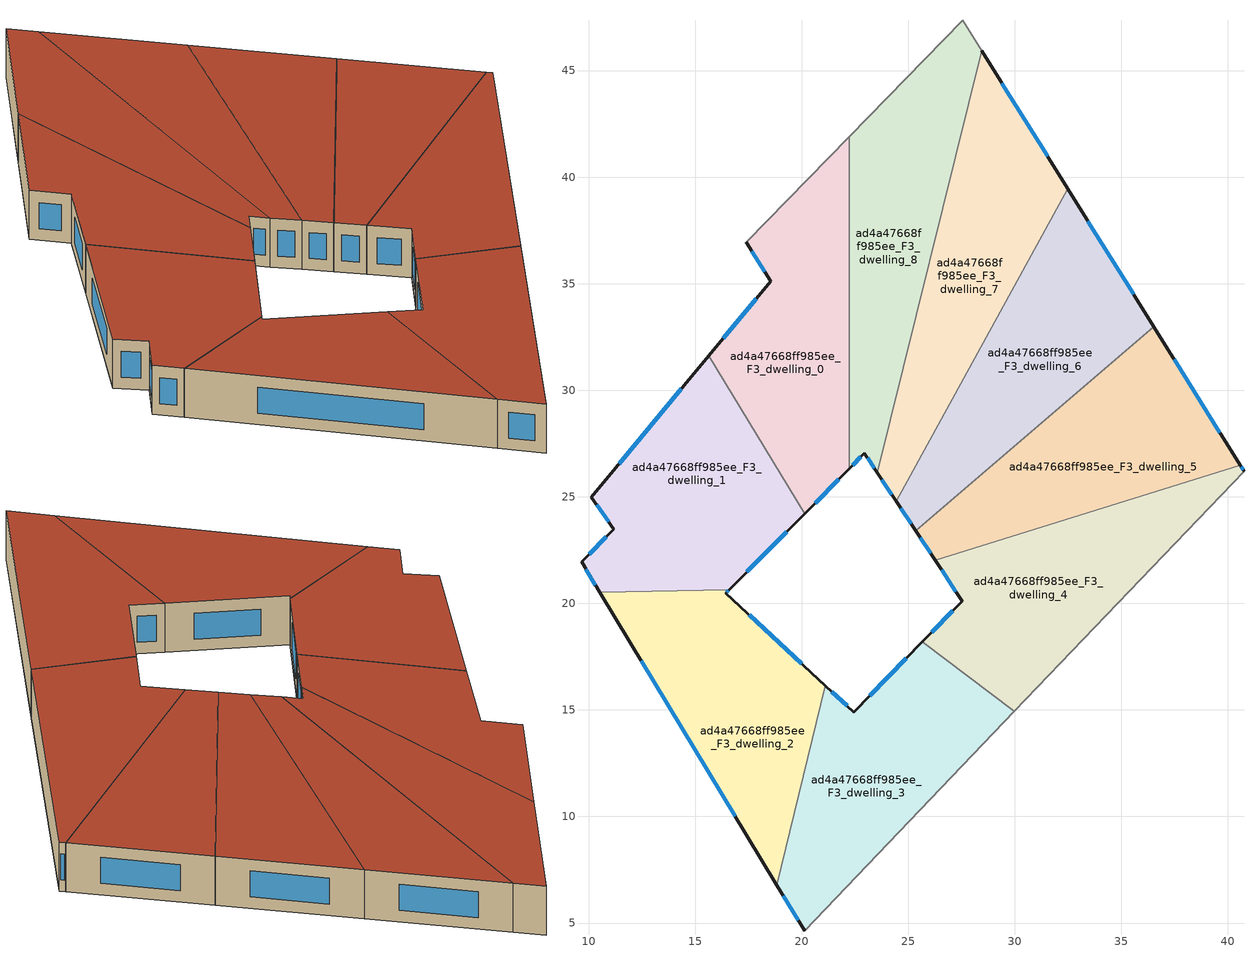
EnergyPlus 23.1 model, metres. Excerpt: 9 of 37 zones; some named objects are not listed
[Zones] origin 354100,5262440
ad4a47668ff985ee_F3_dwelling_0
 floor to ad4a47668ff985ee_F2_dwelling_0 (EU_floor_Construction): 22.23,41.91 22.23,26.32 20.14,24.21 15.64,31.62 18.54,35.12 17.4,36.95 z9
 wall outside (EU_wall_Construction): 20.14,24.21 22.23,26.32 / 17.4,36.95 18.54,35.12 15.64,31.62 z9:12
 wall adiabatic (EU_wall_Construction): 22.23,41.91 17.4,36.95 z9:12
 wall to ad4a47668ff985ee_F3_dwelling_8 (EU_wall_Construction): 22.23,26.32 22.23,41.91 z9:12
 wall to ad4a47668ff985ee_F3_dwelling_1 (EU_wall_Construction): 15.64,31.62 20.14,24.21 z9:12
 window (EU_Window_Construction): 20.63,24.7 21.74,25.82 / 17.86,34.3 16.32,32.44 / 17.67,36.52 18.28,35.55 z9.7:11.3
 roof outside (EU_roof_Construction): 20.14,24.21 22.23,26.32 22.23,41.91 17.4,36.95 18.54,35.12 15.64,31.62 z12
ad4a47668ff985ee_F3_dwelling_1
 floor to ad4a47668ff985ee_F2_dwelling_1 (EU_floor_Construction): 15.64,31.62 20.14,24.21 16.6,20.64 10.53,20.53 9.67,21.94 11.19,23.47 10.14,24.99 z9
 wall outside (EU_wall_Construction): 15.64,31.62 10.14,24.99 11.19,23.47 9.67,21.94 10.53,20.53 / 16.6,20.64 20.14,24.21 z9:12
 wall to ad4a47668ff985ee_F3_dwelling_2 (EU_wall_Construction): 10.53,20.53 16.6,20.64 z9:12
 window (EU_Window_Construction): 14.35,30.06 11.43,26.55 / 17.43,21.48 19.3,23.37 / 9.87,21.61 10.33,20.86 / 10.84,23.11 10.03,22.3 / 10.39,24.63 10.95,23.83 z9.7:11.3
 roof outside (EU_roof_Construction): 16.6,20.64 20.14,24.21 15.64,31.62 10.14,24.99 11.19,23.47 9.67,21.94 10.53,20.53 z12
ad4a47668ff985ee_F3_dwelling_2
 floor to ad4a47668ff985ee_F2_dwelling_2 (EU_floor_Construction): 21.11,16.14 18.84,6.78 10.53,20.53 16.6,20.64 16.44,20.49 z9
 wall outside (EU_wall_Construction): 21.11,16.14 16.44,20.49 16.6,20.64 / 10.53,20.53 18.84,6.78 z9:12
 wall to ad4a47668ff985ee_F3_dwelling_3 (EU_wall_Construction): 18.84,6.78 21.11,16.14 z9:12
 window (EU_Window_Construction): 16.48,20.52 16.56,20.61 / 20.01,17.16 17.54,19.46 / 12.48,17.3 16.89,10.01 z9.7:11.3
 roof outside (EU_roof_Construction): 18.84,6.78 21.11,16.14 16.44,20.49 16.6,20.64 10.53,20.53 z12
ad4a47668ff985ee_F3_dwelling_3
 floor to ad4a47668ff985ee_F2_dwelling_3 (EU_floor_Construction): 29.99,14.94 20.14,4.64 18.84,6.78 21.11,16.14 22.44,14.9 25.65,18.19 z9
 wall outside (EU_wall_Construction): 25.65,18.19 22.44,14.9 21.11,16.14 / 18.84,6.78 20.14,4.64 z9:12
 wall to ad4a47668ff985ee_F3_dwelling_4 (EU_wall_Construction): 29.99,14.94 25.65,18.19 z9:12
 wall adiabatic (EU_wall_Construction): 20.14,4.64 29.99,14.94 z9:12
 window (EU_Window_Construction): 22.13,15.19 21.42,15.85 / 24.9,17.41 23.2,15.67 / 19.15,6.27 19.83,5.14 z9.7:11.3
 roof outside (EU_roof_Construction): 20.14,4.64 29.99,14.94 25.65,18.19 22.44,14.9 21.11,16.14 18.84,6.78 z12
ad4a47668ff985ee_F3_dwelling_4
 floor to ad4a47668ff985ee_F2_dwelling_4 (EU_floor_Construction): 40.58,26.49 40.76,26.21 29.99,14.94 25.65,18.19 27.53,20.11 26.27,22.01 z9
 wall outside (EU_wall_Construction): 26.27,22.01 27.53,20.11 25.65,18.19 / 40.76,26.21 40.58,26.49 z9:12
 wall to ad4a47668ff985ee_F3_dwelling_5 (EU_wall_Construction): 40.58,26.49 26.27,22.01 z9:12
 wall adiabatic (EU_wall_Construction): 29.99,14.94 40.76,26.21 z9:12
 window (EU_Window_Construction): 27.09,19.66 26.09,18.64 / 26.57,21.57 27.23,20.56 / 40.72,26.27 40.62,26.42 z9.7:11.3
 roof outside (EU_roof_Construction): 29.99,14.94 40.76,26.21 40.58,26.49 26.27,22.01 27.53,20.11 25.65,18.19 z12
ad4a47668ff985ee_F3_dwelling_5
 floor to ad4a47668ff985ee_F2_dwelling_5 (EU_floor_Construction): 36.53,32.98 40.58,26.49 26.27,22.01 25.34,23.41 z9
 wall outside (EU_wall_Construction): 25.34,23.41 26.27,22.01 / 40.58,26.49 36.53,32.98 z9:12
 wall to ad4a47668ff985ee_F3_dwelling_6 (EU_wall_Construction): 36.53,32.98 25.34,23.41 z9:12
 window (EU_Window_Construction): 25.56,23.09 26.05,22.34 / 39.63,28.01 37.48,31.45 z9.7:11.3
 roof outside (EU_roof_Construction): 40.58,26.49 36.53,32.98 25.34,23.41 26.27,22.01 z12
ad4a47668ff985ee_F3_dwelling_6
 floor to ad4a47668ff985ee_F2_dwelling_6 (EU_floor_Construction): 32.49,39.46 36.53,32.98 25.34,23.41 24.44,24.78 z9
 wall outside (EU_wall_Construction): 24.44,24.78 25.34,23.41 / 36.53,32.98 32.49,39.46 z9:12
 wall to ad4a47668ff985ee_F3_dwelling_7 (EU_wall_Construction): 32.49,39.46 24.44,24.78 z9:12
 window (EU_Window_Construction): 24.65,24.46 25.13,23.74 / 35.58,34.5 33.44,37.94 z9.7:11.3
 roof outside (EU_roof_Construction): 36.53,32.98 32.49,39.46 24.44,24.78 25.34,23.41 z12
ad4a47668ff985ee_F3_dwelling_7
 floor to ad4a47668ff985ee_F2_dwelling_7 (EU_floor_Construction): 28.45,45.93 32.49,39.46 24.44,24.78 23.56,26.12 z9
 wall outside (EU_wall_Construction): 23.56,26.12 24.44,24.78 / 32.49,39.46 28.45,45.93 z9:12
 wall to ad4a47668ff985ee_F3_dwelling_8 (EU_wall_Construction): 28.45,45.93 23.56,26.12 z9:12
 window (EU_Window_Construction): 23.76,25.8 24.23,25.1 / 31.54,40.98 29.39,44.41 z9.7:11.3
 roof outside (EU_roof_Construction): 24.44,24.78 32.49,39.46 28.45,45.93 23.56,26.12 z12
ad4a47668ff985ee_F3_dwelling_8
 floor to ad4a47668ff985ee_F2_dwelling_8 (EU_floor_Construction): 27.55,47.36 28.45,45.93 23.56,26.12 22.95,27.04 22.23,26.32 22.23,41.91 z9
 wall outside (EU_wall_Construction): 22.23,26.32 22.95,27.04 23.56,26.12 z9:12
 wall adiabatic (EU_wall_Construction): 28.45,45.93 27.55,47.36 22.23,41.91 z9:12
 window (EU_Window_Construction): 23.09,26.82 23.41,26.34 / 22.4,26.49 22.78,26.87 z9.7:11.3
 roof outside (EU_roof_Construction): 23.56,26.12 28.45,45.93 27.55,47.36 22.23,41.91 22.23,26.32 22.95,27.04 z12
[Building]
EU S2 Campaign: North Axis=0; Terrain=City; Solar Distribution=FullExterior
[Site:Location]
Budapest.Ferenc.Liszt.Intl.AP: Latitude=47.437; Longitude=19.256; Time Zone=1; Elevation=185
[SizingPeriod:WeatherFileDays]
AnnualSizingPeriod: Begin Month=1; Begin Day of Month=1; End Month=12; End Day of Month=31; Day of Week for Start Day=Monday; Use Weather File Daylight Saving Period=No; Use Weather File Rain and Snow Indicators=No
[MATERIAL]
EU_InternalMass_Material: Roughness=MediumRough; Thickness=0.1; Conductivity=1; Density=1800; Specific Heat=900; Thermal Absorptance=0.9; Solar Absorptance=0.7; Visible Absorptance=0.7
[MATERIAL:NOMASS] Roughness=MediumRough; Thermal Absorptance=0.9; Solar Absorptance=0.7; Visible Absorptance=0.7
Name | Thermal Resistance
EU_wall_NoMass | 0.832559
EU_roof_NoMass | 1.39638
EU_floor_NoMass | 0.872794
[WINDOWMATERIAL:SIMPLEGLAZINGSYSTEM]
EU_Window_SimpleGlazing: UFactor=2.79869; Solar Heat Gain Coefficient=0.75; Visible Transmittance=0.75
[CONSTRUCTION]
EU_wall_Construction: EU_wall_NoMass
EU_roof_Construction: EU_roof_NoMass
EU_floor_Construction: EU_floor_NoMass
EU_Window_Construction: EU_Window_SimpleGlazing
EU_InternalMass_Construction: EU_InternalMass_Material
[ZONE] Type=1; Multiplier=1; Ceiling Height=autocalculate; Floor Area=autocalculate; Part of Total Floor Area=Yes
Name | Volume
ad4a47668ff985ee_F3_dwelling_0 | 203.214
ad4a47668ff985ee_F3_dwelling_1 | 203.216
ad4a47668ff985ee_F3_dwelling_2 | 203.231
ad4a47668ff985ee_F3_dwelling_3 | 203.215
ad4a47668ff985ee_F3_dwelling_4 | 203.197
ad4a47668ff985ee_F3_dwelling_5 | 203.223
ad4a47668ff985ee_F3_dwelling_6 | 203.171
ad4a47668ff985ee_F3_dwelling_7 | 203.248
ad4a47668ff985ee_F3_dwelling_8 | 203.226
[INTERNALMASS] Construction=EU_InternalMass_Construction
Name | Zone or ZoneList | Surface Area
ad4a47668ff985ee_F3_dwelling_0_EU_InternalMass | ad4a47668ff985ee_F3_dwelling_0 | 67.7381
ad4a47668ff985ee_F3_dwelling_1_EU_InternalMass | ad4a47668ff985ee_F3_dwelling_1 | 67.7383
ad4a47668ff985ee_F3_dwelling_2_EU_InternalMass | ad4a47668ff985ee_F3_dwelling_2 | 67.7436
ad4a47668ff985ee_F3_dwelling_3_EU_InternalMass | ad4a47668ff985ee_F3_dwelling_3 | 67.7382
ad4a47668ff985ee_F3_dwelling_4_EU_InternalMass | ad4a47668ff985ee_F3_dwelling_4 | 67.7324
ad4a47668ff985ee_F3_dwelling_5_EU_InternalMass | ad4a47668ff985ee_F3_dwelling_5 | 67.741
ad4a47668ff985ee_F3_dwelling_6_EU_InternalMass | ad4a47668ff985ee_F3_dwelling_6 | 67.7236
ad4a47668ff985ee_F3_dwelling_7_EU_InternalMass | ad4a47668ff985ee_F3_dwelling_7 | 67.7494
ad4a47668ff985ee_F3_dwelling_8_EU_InternalMass | ad4a47668ff985ee_F3_dwelling_8 | 67.7422
[OTHEREQUIPMENT] Fuel Type=Electricity; Design Level Calculation Method=Watts/Area; Power per Zone Floor Area=1; Fraction Latent=0; Fraction Radiant=0; Fraction Lost=0; Carbon Dioxide Generation Rate=0; EndUse Subcategory=EU_Step8_InternalGains
Name | Zone or ZoneList or Space or SpaceList | Schedule
EU_Step8_InternalGain_ad4a47668ff985ee_F3_dwelling_0_f000 | ad4a47668ff985ee_F3_dwelling_0 | EU_Step8_GainSchedule_ad4a47668ff985ee_F3_dwelling_0_f000
EU_Step8_InternalGain_ad4a47668ff985ee_F3_dwelling_1_f000 | ad4a47668ff985ee_F3_dwelling_1 | EU_Step8_GainSchedule_ad4a47668ff985ee_F3_dwelling_1_f000
EU_Step8_InternalGain_ad4a47668ff985ee_F3_dwelling_2_f000 | ad4a47668ff985ee_F3_dwelling_2 | EU_Step8_GainSchedule_ad4a47668ff985ee_F3_dwelling_2_f000
EU_Step8_InternalGain_ad4a47668ff985ee_F3_dwelling_3_f000 | ad4a47668ff985ee_F3_dwelling_3 | EU_Step8_GainSchedule_ad4a47668ff985ee_F3_dwelling_3_f000
EU_Step8_InternalGain_ad4a47668ff985ee_F3_dwelling_4_f000 | ad4a47668ff985ee_F3_dwelling_4 | EU_Step8_GainSchedule_ad4a47668ff985ee_F3_dwelling_4_f000
EU_Step8_InternalGain_ad4a47668ff985ee_F3_dwelling_5_f000 | ad4a47668ff985ee_F3_dwelling_5 | EU_Step8_GainSchedule_ad4a47668ff985ee_F3_dwelling_5_f000
EU_Step8_InternalGain_ad4a47668ff985ee_F3_dwelling_6_f000 | ad4a47668ff985ee_F3_dwelling_6 | EU_Step8_GainSchedule_ad4a47668ff985ee_F3_dwelling_6_f000
EU_Step8_InternalGain_ad4a47668ff985ee_F3_dwelling_7_f000 | ad4a47668ff985ee_F3_dwelling_7 | EU_Step8_GainSchedule_ad4a47668ff985ee_F3_dwelling_7_f000
EU_Step8_InternalGain_ad4a47668ff985ee_F3_dwelling_8_f000 | ad4a47668ff985ee_F3_dwelling_8 | EU_Step8_GainSchedule_ad4a47668ff985ee_F3_dwelling_8_f000
[ZONEVENTILATION:DESIGNFLOWRATE] Schedule=EU_AlwaysOn; Design Flow Rate Calculation Method=AirChanges/Hour; Air Changes per Hour=0.475469; Ventilation Type=Natural; Fan Pressure Rise=0; Fan Total Efficiency=1; Constant Term Coefficient=1; Temperature Term Coefficient=0; Velocity Term Coefficient=0; Velocity Squared Term Coefficient=0; Minimum Indoor Temperature=-100; Maximum Indoor Temperature=100; Delta Temperature=-100; Minimum Outdoor Temperature=-100; Maximum Outdoor Temperature=100; Maximum Wind Speed=40
Name | Zone or ZoneList or Space or SpaceList
EU_ConstantAir_ad4a47668ff985ee_F3_dwelling_0 | ad4a47668ff985ee_F3_dwelling_0
EU_ConstantAir_ad4a47668ff985ee_F3_dwelling_1 | ad4a47668ff985ee_F3_dwelling_1
EU_ConstantAir_ad4a47668ff985ee_F3_dwelling_2 | ad4a47668ff985ee_F3_dwelling_2
EU_ConstantAir_ad4a47668ff985ee_F3_dwelling_3 | ad4a47668ff985ee_F3_dwelling_3
EU_ConstantAir_ad4a47668ff985ee_F3_dwelling_4 | ad4a47668ff985ee_F3_dwelling_4
EU_ConstantAir_ad4a47668ff985ee_F3_dwelling_5 | ad4a47668ff985ee_F3_dwelling_5
EU_ConstantAir_ad4a47668ff985ee_F3_dwelling_6 | ad4a47668ff985ee_F3_dwelling_6
EU_ConstantAir_ad4a47668ff985ee_F3_dwelling_7 | ad4a47668ff985ee_F3_dwelling_7
EU_ConstantAir_ad4a47668ff985ee_F3_dwelling_8 | ad4a47668ff985ee_F3_dwelling_8
[HVACTEMPLATE:ZONE:IDEALLOADSAIRSYSTEM] System Availability Schedule=EU_AlwaysOn; Maximum Heating Supply Air Temperature=50; Minimum Cooling Supply Air Temperature=13; Maximum Heating Supply Air Humidity Ratio=0.0156; Minimum Cooling Supply Air Humidity Ratio=0.0077; Heating Limit=NoLimit; Cooling Limit=NoLimit; Heating Availability Schedule=EU_AlwaysOn; Cooling Availability Schedule=EU_CoolingOff; Dehumidification Control Type=ConstantSensibleHeatRatio; Cooling Sensible Heat Ratio=0.7; Dehumidification Setpoint=60; Humidification Control Type=None; Humidification Setpoint=30; Outdoor Air Method=None; Outdoor Air Flow Rate per Person=0.00944; Outdoor Air Flow Rate per Zone Floor Area=0; Outdoor Air Flow Rate per Zone=0; Demand Controlled Ventilation Type=None; Outdoor Air Economizer Type=NoEconomizer; Heat Recovery Type=None; Sensible Heat Recovery Effectiveness=0.7; Latent Heat Recovery Effectiveness=0.65
Name | Template Thermostat
ad4a47668ff985ee_F3_dwelling_0 | EU_HeatOnly_ad4a47668ff985ee_F3_dwelling_0
ad4a47668ff985ee_F3_dwelling_1 | EU_HeatOnly_ad4a47668ff985ee_F3_dwelling_1
ad4a47668ff985ee_F3_dwelling_2 | EU_HeatOnly_ad4a47668ff985ee_F3_dwelling_2
ad4a47668ff985ee_F3_dwelling_3 | EU_HeatOnly_ad4a47668ff985ee_F3_dwelling_3
ad4a47668ff985ee_F3_dwelling_4 | EU_HeatOnly_ad4a47668ff985ee_F3_dwelling_4
ad4a47668ff985ee_F3_dwelling_5 | EU_HeatOnly_ad4a47668ff985ee_F3_dwelling_5
ad4a47668ff985ee_F3_dwelling_6 | EU_HeatOnly_ad4a47668ff985ee_F3_dwelling_6
ad4a47668ff985ee_F3_dwelling_7 | EU_HeatOnly_ad4a47668ff985ee_F3_dwelling_7
ad4a47668ff985ee_F3_dwelling_8 | EU_HeatOnly_ad4a47668ff985ee_F3_dwelling_8
[SIZING:ZONE] Zone Cooling Design Supply Air Temperature Input Method=SupplyAirTemperature; Zone Cooling Design Supply Air Temperature=13; Zone Heating Design Supply Air Temperature Input Method=SupplyAirTemperature; Zone Heating Design Supply Air Temperature=50; Zone Cooling Design Supply Air Humidity Ratio=0.008; Zone Heating Design Supply Air Humidity Ratio=0.008; Cooling Design Air Flow Method=DesignDay; Cooling Design Air Flow Rate=0; Cooling Minimum Air Flow per Zone Floor Area=0.000762; Cooling Minimum Air Flow=0; Cooling Minimum Air Flow Fraction=0.2; Heating Design Air Flow Method=DesignDay; Heating Design Air Flow Rate=0; Heating Maximum Air Flow per Zone Floor Area=0.002032; Heating Maximum Air Flow=0.141576; Heating Maximum Air Flow Fraction=0.3; Account for Dedicated Outdoor Air System=No; Dedicated Outdoor Air System Control Strategy=NeutralSupplyAir; Dedicated Outdoor Air Low Setpoint Temperature for Design=autosize; Dedicated Outdoor Air High Setpoint Temperature for Design=autosize; Zone Load Sizing Method=Sensible Load Only No Latent Load; Zone Latent Cooling Design Supply Air Humidity Ratio Input Method=HumidityRatioDifference; Zone Cooling Design Supply Air Humidity Ratio Difference=0.005; Zone Latent Heating Design Supply Air Humidity Ratio Input Method=HumidityRatioDifference; Zone Humidification Design Supply Air Humidity Ratio Difference=0.005
ad4a47668ff985ee_F3_dwelling_0; ad4a47668ff985ee_F3_dwelling_1; ad4a47668ff985ee_F3_dwelling_2; ad4a47668ff985ee_F3_dwelling_3; ad4a47668ff985ee_F3_dwelling_4; ad4a47668ff985ee_F3_dwelling_5; ad4a47668ff985ee_F3_dwelling_6; ad4a47668ff985ee_F3_dwelling_7; ad4a47668ff985ee_F3_dwelling_8
[SCHEDULE:CONSTANT]
Name | Hourly Value
EU_AlwaysOn | 1
EU_CoolingOff | 0
[SCHEDULE:FILE] Column Number=1; Rows to Skip at Top=0; Number of Hours of Data=8760; Column Separator=Comma; Interpolate to Timestep=No; Minutes per Item=60; Adjust Schedule for Daylight Savings=Yes
Name | File
EU_Step8_GainSchedule_ad4a47668ff985ee_F3_dwelling_0_f000 | ../../schedules/ad4a47668ff985ee/ad4a47668ff985ee_F3_dwelling_0_f000_gain.csv
EU_Step8_GainSchedule_ad4a47668ff985ee_F3_dwelling_1_f000 | ../../schedules/ad4a47668ff985ee/ad4a47668ff985ee_F3_dwelling_1_f000_gain.csv
EU_Step8_GainSchedule_ad4a47668ff985ee_F3_dwelling_2_f000 | ../../schedules/ad4a47668ff985ee/ad4a47668ff985ee_F3_dwelling_2_f000_gain.csv
EU_Step8_GainSchedule_ad4a47668ff985ee_F3_dwelling_3_f000 | ../../schedules/ad4a47668ff985ee/ad4a47668ff985ee_F3_dwelling_3_f000_gain.csv
EU_Step8_GainSchedule_ad4a47668ff985ee_F3_dwelling_4_f000 | ../../schedules/ad4a47668ff985ee/ad4a47668ff985ee_F3_dwelling_4_f000_gain.csv
EU_Step8_GainSchedule_ad4a47668ff985ee_F3_dwelling_5_f000 | ../../schedules/ad4a47668ff985ee/ad4a47668ff985ee_F3_dwelling_5_f000_gain.csv
EU_Step8_GainSchedule_ad4a47668ff985ee_F3_dwelling_6_f000 | ../../schedules/ad4a47668ff985ee/ad4a47668ff985ee_F3_dwelling_6_f000_gain.csv
EU_Step8_GainSchedule_ad4a47668ff985ee_F3_dwelling_7_f000 | ../../schedules/ad4a47668ff985ee/ad4a47668ff985ee_F3_dwelling_7_f000_gain.csv
EU_Step8_GainSchedule_ad4a47668ff985ee_F3_dwelling_8_f000 | ../../schedules/ad4a47668ff985ee/ad4a47668ff985ee_F3_dwelling_8_f000_gain.csv
